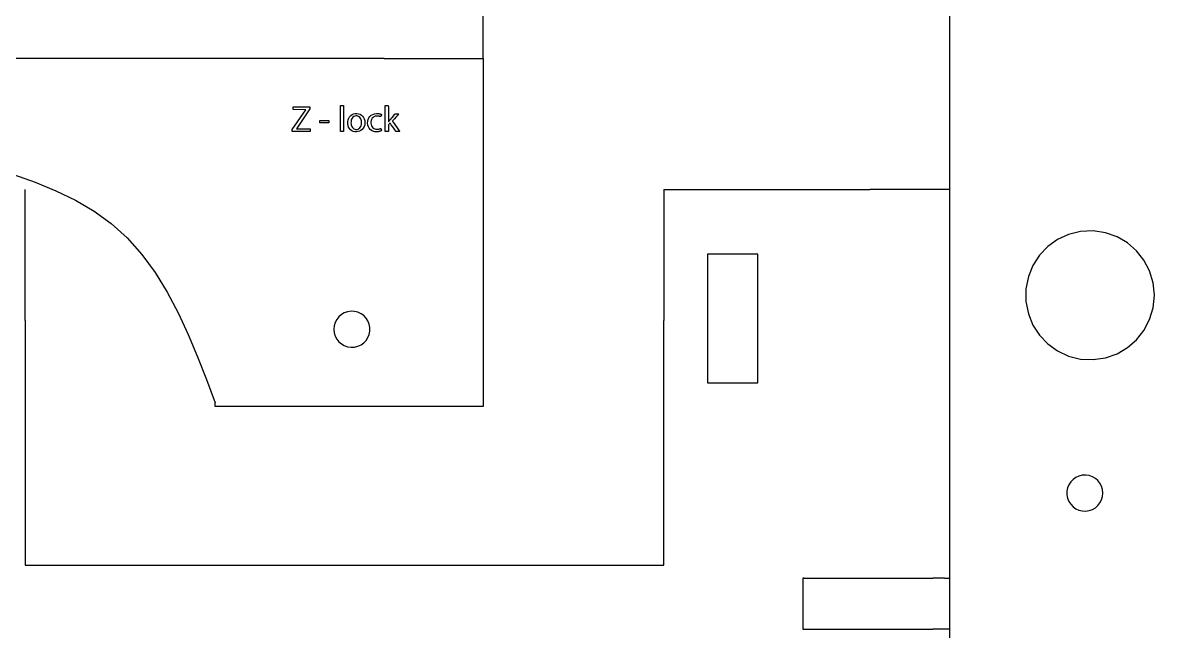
# Model space of a CAD drawing. Header units: metres. Extents: x 2882 to 3456, y 343 to 720.
# Drawn here: x 2942.9 to 3030.8, y 547 to 594.3 of the extents above; entities that cross this region are included whole.
import ezdxf

# ---------------------------------------------------------------- set-up
doc = ezdxf.new("R2010")
doc.units = ezdxf.units.M

msp = doc.modelspace()

# ---------------------------------------------------------------- linework, layer by layer
at = {"layer": 'COMPONENT1'}
for p, q in [((3014.85, 620.965), (3014.85, 537.965)), ((3024.08, 577.831), (3023.227, 577.434)), ((3025.011, 578.063), (3024.08, 577.831)), ((3026, 578.111), (3025.011, 578.063)), ((3026.964, 577.969), (3026, 578.111)), ((3027.858, 577.652), (3026.964, 577.969)), ((3028.666, 577.179), (3027.858, 577.652)), ((3022.47, 576.89), (3021.828, 576.218)), ((3023.227, 577.434), (3022.47, 576.89)), ((3029.367, 576.569), (3028.666, 577.179)), ((3021.828, 576.218), (3021.319, 575.435)), ((3029.945, 575.839), (3029.367, 576.569)), ((3030.38, 575.008), (3029.945, 575.839)), ((3021.319, 575.435), (3020.962, 574.561)), ((3030.655, 574.095), (3030.38, 575.008)), ((3020.962, 574.561), (3020.775, 573.612)), ((3030.75, 573.117), (3030.655, 574.095)), ((3020.775, 573.612), (3020.775, 572.621)), ((3030.655, 572.139), (3030.75, 573.117)), ((3020.775, 572.621), (3020.962, 571.673)), ((3020.962, 571.673), (3021.319, 570.798)), ((3030.38, 571.225), (3030.655, 572.139)), ((3021.319, 570.798), (3021.828, 570.015)), ((3029.945, 570.394), (3030.38, 571.225)), ((3021.828, 570.015), (3022.47, 569.343)), ((3028.666, 569.054), (3029.367, 569.664)), ((3029.367, 569.664), (3029.945, 570.394)), ((3022.47, 569.343), (3023.227, 568.799)), ((3023.227, 568.799), (3024.08, 568.402)), ((3027.858, 568.581), (3028.666, 569.054)), ((3024.08, 568.402), (3025.011, 568.171)), ((3025.011, 568.171), (3026, 568.123)), ((3026, 568.123), (3026.964, 568.265)), ((3026.964, 568.265), (3027.858, 568.581)), ((3024.883, 559.085), (3024.644, 558.974)), ((3025.143, 559.15), (3024.883, 559.085)), ((3025.42, 559.164), (3025.143, 559.15)), ((3025.69, 559.124), (3025.42, 559.164)), ((3025.941, 559.035), (3025.69, 559.124)), ((3024.01, 558.169), (3023.957, 557.904)), ((3024.11, 558.414), (3024.01, 558.169)), ((3024.252, 558.633), (3024.11, 558.414)), ((3024.432, 558.822), (3024.252, 558.633)), ((3024.644, 558.974), (3024.432, 558.822)), ((3026.167, 558.903), (3025.941, 559.035)), ((3026.363, 558.732), (3026.167, 558.903)), ((3026.525, 558.527), (3026.363, 558.732)), ((3026.647, 558.295), (3026.525, 558.527)), ((3026.724, 558.039), (3026.647, 558.295)), ((3023.957, 557.904), (3023.957, 557.626)), ((3023.957, 557.626), (3024.01, 557.361)), ((3024.01, 557.361), (3024.11, 557.116)), ((3026.647, 557.236), (3026.724, 557.491)), ((3026.75, 557.765), (3026.724, 558.039)), ((3026.724, 557.491), (3026.75, 557.765)), ((3024.11, 557.116), (3024.252, 556.897)), ((3024.252, 556.897), (3024.432, 556.709)), ((3024.432, 556.709), (3024.644, 556.556)), ((3024.644, 556.556), (3024.883, 556.445)), ((3024.883, 556.445), (3025.143, 556.38)), ((3025.69, 556.407), (3025.941, 556.495)), ((3025.941, 556.495), (3026.167, 556.628)), ((3026.167, 556.628), (3026.363, 556.799)), ((3026.363, 556.799), (3026.525, 557.003)), ((3026.525, 557.003), (3026.647, 557.236)), ((3025.143, 556.38), (3025.42, 556.367)), ((3025.42, 556.367), (3025.69, 556.407))]:
    msp.add_line(p, q, dxfattribs=at)
at = {"layer": 'COMPONENT2'}
for p, q in [((2978.626, 591.48), (2978.626, 618.48)), ((2958.626, 591.48), (2888.426, 591.48)), ((2970.927, 591.48), (2958.626, 591.48)), ((2970.927, 591.48), (2978.626, 591.48)), ((2978.626, 591.48), (2978.626, 564.48)), ((2942.143, 582.484), (2943.812, 581.891)), ((2943.041, 571.166), (2943.041, 581.316)), ((2943.812, 581.891), (2945.421, 581.232)), ((2945.421, 581.232), (2946.954, 580.489)), ((2992.66, 581.316), (2992.66, 571.166)), ((2992.66, 581.316), (3006.55, 581.316)), ((3006.55, 581.316), (3008.66, 581.316)), ((3013.54, 581.316), (3008.66, 581.316)), ((3013.84, 581.316), (3013.54, 581.316)), ((3014.85, 581.316), (3013.84, 581.316)), ((2946.954, 580.489), (2948.397, 579.648)), ((2948.397, 579.648), (2949.734, 578.69)), ((2949.734, 578.69), (2950.977, 577.574)), ((2950.977, 577.574), (2952.119, 576.292)), ((2952.119, 576.292), (2953.145, 574.883)), ((2999.951, 576.318), (2996.05, 576.318)), ((2996.05, 576.318), (2996.05, 566.318)), ((2999.951, 566.318), (2999.951, 576.318)), ((2953.145, 574.883), (2954.073, 573.365)), ((2954.073, 573.365), (2954.918, 571.756)), ((2954.918, 571.756), (2955.698, 570.076)), ((2967.414, 571.447), (2967.252, 571.242)), ((2967.61, 571.618), (2967.414, 571.447)), ((2967.836, 571.75), (2967.61, 571.618)), ((2968.087, 571.839), (2967.836, 571.75)), ((2968.357, 571.878), (2968.087, 571.839)), ((2968.633, 571.865), (2968.357, 571.878)), ((2968.894, 571.8), (2968.633, 571.865)), ((2969.133, 571.689), (2968.894, 571.8)), ((2969.345, 571.537), (2969.133, 571.689)), ((2969.525, 571.348), (2969.345, 571.537)), ((2943.041, 571.166), (2943.041, 552.168)), ((2967.053, 570.754), (2967.026, 570.48)), ((2967.026, 570.48), (2967.053, 570.206)), ((2967.13, 571.01), (2967.053, 570.754)), ((2967.252, 571.242), (2967.13, 571.01)), ((2969.667, 571.129), (2969.525, 571.348)), ((2969.767, 570.884), (2969.667, 571.129)), ((2969.819, 570.619), (2969.767, 570.884)), ((2969.819, 570.341), (2969.819, 570.619)), ((2992.66, 552.168), (2992.66, 571.166)), ((2955.698, 570.076), (2956.428, 568.341)), ((2967.053, 570.206), (2967.13, 569.95)), ((2967.13, 569.95), (2967.252, 569.718)), ((2967.252, 569.718), (2967.414, 569.513)), ((2969.345, 569.423), (2969.525, 569.612)), ((2969.525, 569.612), (2969.667, 569.831)), ((2969.667, 569.831), (2969.767, 570.076)), ((2969.767, 570.076), (2969.819, 570.341)), ((2967.414, 569.513), (2967.61, 569.342)), ((2967.61, 569.342), (2967.836, 569.21)), ((2967.836, 569.21), (2968.087, 569.121)), ((2968.087, 569.121), (2968.357, 569.082)), ((2968.357, 569.082), (2968.633, 569.095)), ((2968.633, 569.095), (2968.894, 569.16)), ((2968.894, 569.16), (2969.133, 569.271)), ((2969.133, 569.271), (2969.345, 569.423)), ((2956.428, 568.341), (2957.126, 566.569)), ((2957.126, 566.569), (2957.807, 564.78)), ((2996.05, 566.318), (2999.951, 566.318)), ((2957.807, 564.48), (2957.807, 564.78)), ((2978.626, 564.48), (2957.807, 564.48)), ((2943.041, 552.168), (2949.85, 552.168)), ((2949.85, 552.168), (2985.85, 552.168)), ((2985.85, 552.168), (2992.66, 552.168)), ((3003.55, 551.168), (3003.441, 551.168)), ((3003.441, 551.168), (3003.441, 547.218)), ((3003.55, 551.168), (3013.54, 551.168)), ((3013.84, 551.168), (3013.54, 551.168)), ((3014.441, 551.168), (3013.84, 551.168)), ((3014.441, 551.168), (3014.85, 551.168)), ((3003.441, 547.218), (3013.54, 547.218)), ((3013.84, 547.218), (3013.54, 547.218)), ((3014.85, 547.218), (3013.84, 547.218))]:
    msp.add_line(p, q, dxfattribs=at)
at = {"layer": 'COMPONENT5'}
for p, q in [((2963.785, 585.974), (2964.837, 587.517)), ((2963.875, 587.526), (2963.875, 587.731)), ((2963.875, 587.731), (2965.158, 587.731)), ((2964.837, 587.517), (2963.875, 587.526)), ((2965.158, 587.582), (2964.109, 586.045)), ((2965.158, 587.731), (2965.158, 587.582)), ((2967.529, 587.833), (2967.777, 587.833)), ((2967.529, 585.83), (2967.529, 587.833)), ((2967.777, 587.833), (2967.777, 585.83)), ((2968.432, 587.138), (2968.547, 587.188)), ((2968.547, 587.188), (2968.673, 587.217)), ((2968.673, 587.217), (2968.809, 587.223)), ((2968.809, 587.223), (2968.943, 587.205)), ((2968.943, 587.205), (2969.063, 587.163)), ((2970.041, 587.154), (2970.178, 587.201)), ((2970.178, 587.201), (2970.331, 587.223)), ((2970.331, 587.223), (2970.417, 587.223)), ((2970.417, 587.223), (2970.469, 587.219)), ((2970.469, 587.219), (2970.519, 587.213)), ((2970.519, 587.213), (2970.566, 587.204)), ((2970.566, 587.204), (2970.609, 587.194)), ((2970.609, 587.194), (2970.648, 587.182)), ((2970.648, 587.182), (2970.683, 587.169)), ((2971.009, 587.777), (2971.01, 587.833)), ((2971.009, 587.542), (2971.009, 587.777)), ((2971.009, 587.185), (2971.009, 587.542)), ((2971.009, 586.772), (2971.009, 587.185)), ((2971.01, 587.833), (2971.069, 587.833)), ((2971.069, 587.833), (2971.117, 587.833)), ((2971.117, 587.833), (2971.168, 587.833)), ((2971.168, 587.833), (2971.214, 587.833)), ((2971.214, 587.833), (2971.245, 587.833)), ((2971.245, 587.833), (2971.255, 587.746)), ((2971.255, 587.746), (2971.255, 587.56)), ((2971.255, 587.56), (2971.255, 587.314)), ((2971.255, 587.314), (2971.255, 587.051)), ((2971.74, 587.147), (2971.778, 587.191)), ((2971.778, 587.191), (2971.819, 587.196)), ((2971.819, 587.196), (2971.87, 587.196)), ((2971.87, 587.196), (2971.93, 587.196)), ((2971.93, 587.196), (2971.991, 587.196)), ((2971.991, 587.196), (2972.042, 587.196)), ((2972.073, 587.196), (2972.024, 587.137)), ((2972.042, 587.196), (2972.073, 587.196)), ((2965.944, 586.502), (2965.944, 586.682)), ((2965.944, 586.682), (2966.64, 586.682)), ((2966.64, 586.502), (2965.944, 586.502)), ((2966.64, 586.682), (2966.64, 586.502)), ((2968.1, 586.582), (2968.125, 586.73)), ((2968.1, 586.425), (2968.1, 586.582)), ((2968.124, 586.283), (2968.1, 586.425)), ((2968.125, 586.73), (2968.174, 586.861)), ((2968.174, 586.861), (2968.242, 586.973)), ((2968.242, 586.973), (2968.329, 587.065)), ((2968.329, 587.065), (2968.432, 587.138)), ((2968.356, 586.603), (2968.351, 586.51)), ((2968.351, 586.51), (2968.358, 586.405)), ((2968.374, 586.695), (2968.356, 586.603)), ((2968.358, 586.405), (2968.379, 586.308)), ((2968.403, 586.782), (2968.374, 586.695)), ((2968.379, 586.308), (2968.413, 586.22)), ((2968.444, 586.861), (2968.403, 586.782)), ((2968.499, 586.929), (2968.444, 586.861)), ((2968.566, 586.983), (2968.499, 586.929)), ((2968.647, 587.02), (2968.566, 586.983)), ((2968.742, 587.037), (2968.647, 587.02)), ((2968.844, 587.031), (2968.742, 587.037)), ((2968.932, 587.002), (2968.844, 587.031)), ((2969.005, 586.954), (2968.932, 587.002)), ((2969.064, 586.89), (2969.005, 586.954)), ((2969.063, 587.163), (2969.17, 587.101)), ((2969.11, 586.815), (2969.064, 586.89)), ((2969.144, 586.733), (2969.11, 586.815)), ((2969.132, 586.263), (2969.16, 586.357)), ((2969.165, 586.646), (2969.144, 586.733)), ((2969.16, 586.357), (2969.175, 586.461)), ((2969.176, 586.558), (2969.165, 586.646)), ((2969.17, 587.101), (2969.26, 587.018)), ((2969.175, 586.461), (2969.176, 586.558)), ((2969.26, 587.018), (2969.333, 586.918)), ((2969.333, 586.918), (2969.386, 586.801)), ((2969.416, 586.353), (2969.374, 586.206)), ((2969.386, 586.801), (2969.42, 586.669)), ((2969.431, 586.524), (2969.416, 586.353)), ((2969.42, 586.669), (2969.431, 586.524)), ((2969.647, 586.465), (2969.654, 586.617)), ((2969.663, 586.32), (2969.647, 586.465)), ((2969.654, 586.617), (2969.687, 586.757)), ((2969.703, 586.189), (2969.663, 586.32)), ((2969.687, 586.757), (2969.744, 586.883)), ((2969.744, 586.883), (2969.823, 586.993)), ((2969.823, 586.993), (2969.922, 587.084)), ((2969.901, 586.582), (2969.898, 586.475)), ((2969.898, 586.475), (2969.912, 586.368)), ((2969.919, 586.68), (2969.901, 586.582)), ((2969.912, 586.368), (2969.943, 586.272)), ((2969.953, 586.769), (2969.919, 586.68)), ((2969.922, 587.084), (2970.041, 587.154)), ((2970.001, 586.849), (2969.953, 586.769)), ((2970.063, 586.916), (2970.001, 586.849)), ((2970.14, 586.969), (2970.063, 586.916)), ((2970.23, 587.006), (2970.14, 586.969)), ((2970.334, 587.024), (2970.23, 587.006)), ((2970.409, 587.026), (2970.334, 587.024)), ((2970.455, 587.022), (2970.409, 587.026)), ((2970.497, 587.017), (2970.455, 587.022)), ((2970.536, 587.009), (2970.497, 587.017)), ((2970.571, 587), (2970.536, 587.009)), ((2970.602, 586.99), (2970.571, 587)), ((2970.631, 586.979), (2970.602, 586.99)), ((2970.672, 586.978), (2970.631, 586.979)), ((2970.68, 587.004), (2970.672, 586.978)), ((2970.69, 587.037), (2970.68, 587.004)), ((2970.683, 587.169), (2970.713, 587.156)), ((2970.7, 587.072), (2970.69, 587.037)), ((2970.71, 587.105), (2970.7, 587.072)), ((2970.713, 587.156), (2970.71, 587.105)), ((2971.009, 586.367), (2971.009, 586.772)), ((2971.009, 586.039), (2971.009, 586.367)), ((2971.255, 587.051), (2971.255, 586.811)), ((2971.255, 586.811), (2971.255, 586.637)), ((2971.255, 586.637), (2971.255, 586.569)), ((2971.255, 586.569), (2971.273, 586.587)), ((2971.265, 586.356), (2971.255, 586.329)), ((2971.255, 586.329), (2971.255, 586.269)), ((2971.285, 586.378), (2971.265, 586.356)), ((2971.273, 586.587), (2971.289, 586.609)), ((2971.31, 586.406), (2971.285, 586.378)), ((2971.289, 586.609), (2971.305, 586.631)), ((2971.305, 586.631), (2971.322, 586.653)), ((2971.337, 586.435), (2971.31, 586.406)), ((2971.322, 586.653), (2971.34, 586.676)), ((2971.36, 586.461), (2971.337, 586.435)), ((2971.34, 586.676), (2971.357, 586.697)), ((2971.357, 586.697), (2971.374, 586.719)), ((2971.382, 586.484), (2971.36, 586.461)), ((2971.374, 586.719), (2971.437, 586.793)), ((2971.414, 586.44), (2971.382, 586.484)), ((2971.483, 586.343), (2971.414, 586.44)), ((2971.437, 586.793), (2971.509, 586.877)), ((2971.574, 586.216), (2971.483, 586.343)), ((2971.509, 586.877), (2971.592, 586.974)), ((2971.63, 586.716), (2971.568, 586.65)), ((2971.568, 586.65), (2971.605, 586.565)), ((2971.592, 586.974), (2971.674, 587.069)), ((2971.605, 586.565), (2971.699, 586.44)), ((2971.723, 586.816), (2971.63, 586.716)), ((2971.674, 587.069), (2971.74, 587.147)), ((2971.699, 586.44), (2971.818, 586.28)), ((2971.832, 586.932), (2971.723, 586.816)), ((2971.938, 587.045), (2971.832, 586.932)), ((2972.024, 587.137), (2971.938, 587.045)), ((2963.785, 585.83), (2963.785, 585.974)), ((2965.172, 585.83), (2963.785, 585.83)), ((2964.109, 586.045), (2965.172, 586.036)), ((2965.172, 586.036), (2965.172, 585.83)), ((2967.777, 585.83), (2967.529, 585.83)), ((2968.17, 586.157), (2968.124, 586.283)), ((2968.236, 586.048), (2968.17, 586.157)), ((2968.32, 585.957), (2968.236, 586.048)), ((2968.419, 585.885), (2968.32, 585.957)), ((2968.413, 586.22), (2968.459, 586.144)), ((2968.531, 585.835), (2968.419, 585.885)), ((2968.459, 586.144), (2968.516, 586.081)), ((2968.516, 586.081), (2968.582, 586.033)), ((2968.653, 585.806), (2968.531, 585.835)), ((2968.582, 586.033), (2968.658, 586)), ((2968.781, 585.8), (2968.653, 585.806)), ((2968.658, 586), (2968.741, 585.986)), ((2968.741, 585.986), (2968.826, 585.991)), ((2968.9, 585.815), (2968.781, 585.8)), ((2968.826, 585.991), (2968.904, 586.014)), ((2969.017, 585.85), (2968.9, 585.815)), ((2968.904, 586.014), (2968.975, 586.055)), ((2968.975, 586.055), (2969.038, 586.111)), ((2969.127, 585.906), (2969.017, 585.85)), ((2969.038, 586.111), (2969.09, 586.181)), ((2969.09, 586.181), (2969.132, 586.263)), ((2969.226, 585.983), (2969.127, 585.906)), ((2969.309, 586.083), (2969.226, 585.983)), ((2969.374, 586.206), (2969.309, 586.083)), ((2969.764, 586.075), (2969.703, 586.189)), ((2969.845, 585.978), (2969.764, 586.075)), ((2969.945, 585.9), (2969.845, 585.978)), ((2969.943, 586.272), (2969.989, 586.189)), ((2970.061, 585.844), (2969.945, 585.9)), ((2969.989, 586.189), (2970.049, 586.12)), ((2970.049, 586.12), (2970.12, 586.066)), ((2970.194, 585.809), (2970.061, 585.844)), ((2970.12, 586.066), (2970.202, 586.027)), ((2970.333, 585.799), (2970.194, 585.809)), ((2970.202, 586.027), (2970.293, 586.005)), ((2970.293, 586.005), (2970.381, 586)), ((2970.398, 585.802), (2970.333, 585.799)), ((2970.381, 586), (2970.431, 586.002)), ((2970.46, 585.808), (2970.398, 585.802)), ((2970.431, 586.002), (2970.476, 586.006)), ((2970.517, 585.817), (2970.46, 585.808)), ((2970.476, 586.006), (2970.517, 586.013)), ((2970.517, 586.013), (2970.555, 586.022)), ((2970.569, 585.828), (2970.517, 585.817)), ((2970.555, 586.022), (2970.59, 586.032)), ((2970.615, 585.84), (2970.569, 585.828)), ((2970.59, 586.032), (2970.622, 586.043)), ((2970.656, 585.853), (2970.615, 585.84)), ((2970.622, 586.043), (2970.651, 586.054)), ((2970.651, 586.054), (2970.676, 586.064)), ((2970.69, 585.866), (2970.656, 585.853)), ((2970.676, 586.064), (2970.683, 586.033)), ((2970.683, 586.033), (2970.69, 586.004)), ((2970.69, 586.004), (2970.697, 585.97)), ((2970.718, 585.878), (2970.69, 585.866)), ((2970.697, 585.97), (2970.705, 585.936)), ((2970.705, 585.936), (2970.711, 585.907)), ((2970.711, 585.907), (2970.718, 585.878)), ((2971.014, 585.83), (2971.009, 586.039)), ((2971.04, 585.83), (2971.014, 585.83)), ((2971.082, 585.83), (2971.04, 585.83)), ((2971.132, 585.83), (2971.082, 585.83)), ((2971.182, 585.83), (2971.132, 585.83)), ((2971.224, 585.83), (2971.182, 585.83)), ((2971.255, 585.836), (2971.224, 585.83)), ((2971.255, 586.269), (2971.255, 586.178)), ((2971.255, 586.178), (2971.255, 586.072)), ((2971.255, 586.072), (2971.255, 585.968)), ((2971.255, 585.968), (2971.255, 585.884)), ((2971.255, 585.884), (2971.255, 585.836)), ((2971.671, 586.08), (2971.574, 586.216)), ((2971.76, 585.955), (2971.671, 586.08)), ((2971.825, 585.865), (2971.76, 585.955)), ((2971.818, 586.28), (2971.943, 586.113)), ((2971.866, 585.83), (2971.825, 585.865)), ((2971.908, 585.83), (2971.866, 585.83)), ((2971.966, 585.83), (2971.908, 585.83)), ((2971.943, 586.113), (2972.054, 585.965)), ((2972.029, 585.83), (2971.966, 585.83)), ((2972.089, 585.83), (2972.029, 585.83)), ((2972.054, 585.965), (2972.131, 585.862)), ((2972.154, 585.83), (2972.089, 585.83)), ((2972.131, 585.862), (2972.154, 585.83))]:
    msp.add_line(p, q, dxfattribs=at)

doc.saveas('drawing.dxf')
